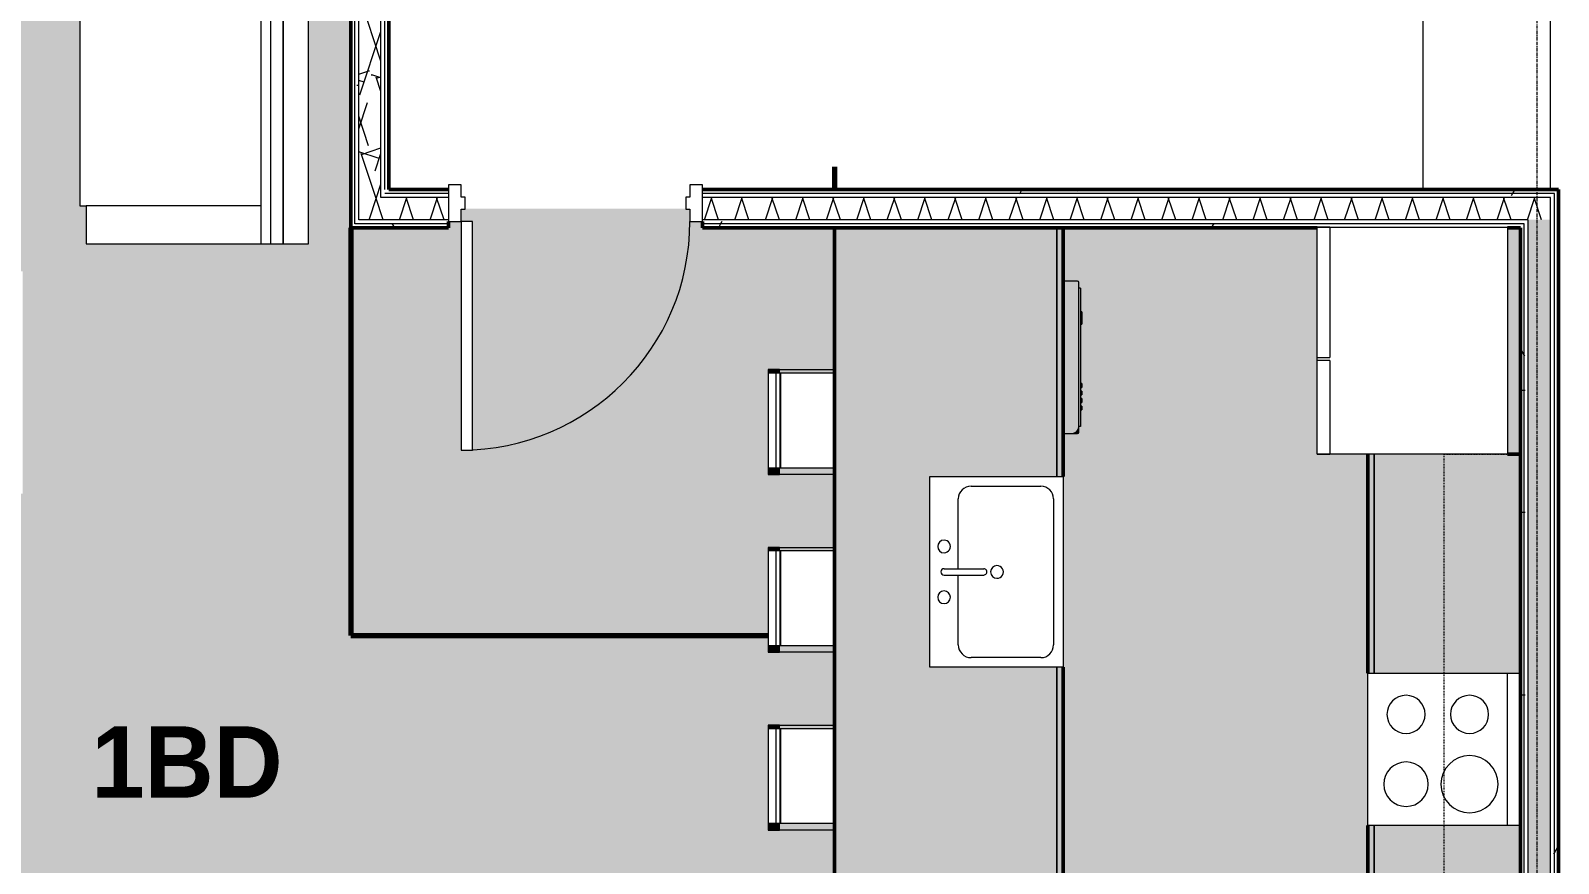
# Model space of a CAD drawing. Header units: inches. Extents: x -4294 to -464, y 9706 to 12475.
# Drawn here: x -3718.6 to -3478, y 11263.1 to 11394.2 of the extents above; entities that cross this region are included whole.
import ezdxf

# ---------------------------------------------------------------- set-up
doc = ezdxf.new("R2010")
doc.units = ezdxf.units.IN
doc.header["$MEASUREMENT"] = 0
doc.linetypes.add('Dash', pattern=[0.25, 0.125, -0.125])
doc.linetypes.add('Grid Line 1_2_', pattern=[0.875, 0.5, -0.125, 0.125, -0.125])
for name, color, linetype, lineweight in [('0-1', 7, 'Continuous', 5), ('0-2', 7, 'Continuous', 9), ('A-AREA-2', 210, 'Continuous', 70), ('A-AREA-IDEN', 2, 'Continuous', 9), ('A-AREA-PATT-6', 41, 'Continuous', 9), ('A-DOOR', 31, 'Continuous', 13), ('A-DOOR-7', 31, 'Continuous', 20), ('A-DOOR-8', 31, 'Continuous', 9), ('A-DOOR-FRAM', 31, 'Continuous', 20), ('A-FLOR-3', 130, 'Continuous', 13), ('A-WALL', 113, 'Continuous', 13), ('A-WALL-PATT-5', 111, 'Continuous', 9), ('I-FURN', 30, 'Continuous', 9), ('I-FURN-1', 7, 'Continuous', 9), ('I-FURN-2', 31, 'Continuous', 9), ('I-WALL-2', 2, 'Continuous', 50), ('P-SANR-FIXT-2', 7, 'Continuous', 9), ('Q-CASE-1', 53, 'Continuous', 9), ('Q-CASE-2', 250, 'Continuous', 50), ('Q-CASE-3', 7, 'Continuous', 9), ('Q-CASE-HDLN-1', 7, 'Dash', 9), ('Q-SPCQ-1', 7, 'Continuous', 9), ('Q-SPCQ-2', 8, 'Continuous', 9), ('S-GRID-1', 1, 'Grid Line 1_2_', 9)]:
    doc.layers.add(name, color=color, linetype=linetype, lineweight=lineweight)
doc.styles.add('Century Gothic_B', font='GOTHICB.TTF', dxfattribs={"height": 11.25})
pattern_1 = [(0, (0, 0), (38.4, 9.6), [1.584, -27.216, 1.584, -27.216, -153.6]), (0, (0, 0), (38.4, 9.6), [-57.6, 1.584, -56.016, 1.584, -27.216, -67.2]), (0, (0, 0), (38.4, 9.6), [-144, 1.584, -17.616, 1.584, -46.416]), (120, (14.4, 4.8), (-27.513844, 28.4553755), [1.584, -27.216, 1.584, -27.216, -153.6]), (120, (14.4, 4.8), (-27.513844, 28.4553755), [-57.6, 1.584, -56.016, 1.584, -27.216, -67.2]), (120, (14.4, 4.8), (-27.513844, 28.4553755), [-144, 1.584, -17.616, 1.584, -46.416]), (240, (19.2, 24), (-10.886156, -38.0553755), [1.584, -27.216, 1.584, -27.216, -153.6]), (240, (19.2, 24), (-10.886156, -38.0553755), [-57.6, 1.584, -56.016, 1.584, -27.216, -67.2]), (240, (19.2, 24), (-10.886156, -38.0553755), [-144, 1.584, -17.616, 1.584, -46.416])]
pattern_2 = [(161.57, (0.6, 0.6), (-4.80033747, -0.00041462), [0, -34.152, 3.792, 0]), (18.43, (-0.6, 0.6), (-4.80033747, 0.00041462), [0, -34.152, 3.792, 0]), (108.43, (0.6, 0.6), (2.39913218, -12.00105099), [11.382, -26.562]), (71.57, (-0.6, 0.6), (2.39913218, 12.00105099), [11.382, -26.562])]

# ---------------------------------------------------------------- blocks, each defined once
blk = doc.blocks.new('Refrigerator_-_Side-by-Side_6047 - 36_ X 30_-1372843-FLOOR PLAN - 2ND FLOOR')
at = {"layer": 'Q-SPCQ-1'}
for p, q in [((-17.88, 15.58), (17.87, 15.58)), ((-17.88, -14.42), (-17.88, 15.58)), ((-17.88, 15.58), (-3.13, 15.58)), ((-17.88, 15.58), (-17.88, 13.58)), ((-3.13, 13.58), (-3.13, 15.58)), ((-2.63, 15.58), (17.87, 15.58)), ((-2.63, 15.58), (-2.63, 13.58)), ((17.87, 15.58), (17.87, -14.42)), ((17.87, 13.58), (17.87, 15.58)), ((-3.13, 13.58), (-17.88, 13.58)), ((17.87, 13.58), (-2.63, 13.58)), ((17.87, -14.42), (-17.88, -14.42))]:
    blk.add_line(p, q, dxfattribs=at)
blk = doc.blocks.new('OD_CW_Base Cabinet - OD_CW_Base Cabinet-2252122-FLOOR PLAN - 2ND FLOOR')
at = {"layer": 'Q-CASE-1'}
h = blk.add_hatch(color=256, dxfattribs=at)
h.paths.add_polyline_path([(93.67, 18.64), (93.67, 24), (59.2, 24), (59.2, 1), (93.67, 1)], flags=0)
h.paths.add_polyline_path([(35.2, 24), (0.74, 24), (0.74, 1), (35.2, 1), (35.2, 22)], flags=0)
h = blk.add_hatch(color=256, dxfattribs=at)
h.paths.add_polyline_path([(93.67, 0), (93.67, 1), (59.2, 1), (59.2, 0)], flags=0)
h.paths.add_polyline_path([(35.2, 0), (35.2, 1), (0.74, 1), (0.74, 0), (2.83, 0)], flags=0)
at = {"layer": 'Q-CASE-2'}
for p, q in [((0.74, 24), (0.74, 22)), ((0.74, 0), (35.2, 0)), ((59.2, 0), (93.67, 0))]:
    blk.add_line(p, q, dxfattribs=at)
at = {"layer": 'Q-CASE-3'}
for p, q in [((0.74, 22), (0.74, 24)), ((0.74, 1), (35.2, 1)), ((35.2, 1), (0.74, 1)), ((35.2, 0), (0.74, 0)), ((59.2, 1), (93.67, 1)), ((93.67, 1), (59.2, 1)), ((93.67, 0), (59.2, 0))]:
    blk.add_line(p, q, dxfattribs=at)
blk = doc.blocks.new('Sink Kitchen-Single - 30_ x 21_-1372827-FLOOR PLAN - 2ND FLOOR')
at = {"layer": 'P-SANR-FIXT-2'}
for p, q in [((-14.38, 10.41), (15.62, 10.41)), ((-14.38, -10.59), (-14.38, 10.41)), ((15.62, 10.41), (15.62, -10.59)), ((-10.88, 8.91), (12.12, 8.91)), ((-12.88, -4.09), (-12.88, 6.91)), ((14.12, 6.91), (14.12, -4.09)), ((0.12, -8.34), (0.12, -2.09)), ((1.12, -8.34), (1.12, -2.09)), ((0.12, -6.09), (-10.88, -6.09)), ((12.12, -6.09), (1.12, -6.09)), ((15.62, -10.59), (-14.38, -10.59))]:
    blk.add_line(p, q, dxfattribs=at)
for centre, radius, start, end in [((-10.88, 6.91), 2, 90, 180), ((12.12, 6.91), 2, 360, 90), ((0.62, 0), 1, 360, 180), ((0.62, 0), 1, 180, 0), ((0.62, -2.09), 0.5, 360, 180), ((-10.88, -4.09), 2, 180, 270), ((12.12, -4.09), 2, 270, 0), ((-3.38, -8.34), 1, 360, 180), ((-3.38, -8.34), 1, 180, 0), ((0.62, -8.34), 0.5, 180, 0), ((4.62, -8.34), 1, 0, 180), ((4.62, -8.34), 1, 180, 0)]:
    blk.add_arc(centre, radius, start, end, dxfattribs=at)
blk = doc.blocks.new('OD_CW_Upper Cabinet - OD_CW_Upper Cabinet-2252152-FLOOR PLAN - 2ND FLOOR')
at = {"layer": 'Q-CASE-HDLN-1'}
for p, q in [((0.74, -24), (0.74, -12)), ((0.74, -12), (93.67, -12)), ((93.67, -12), (93.67, -24)), ((93.67, -24), (0.74, -24))]:
    blk.add_line(p, q, dxfattribs=at)
blk = doc.blocks.new('Dishwasher_15404 - 34_ counter-V54-FLOOR PLAN - 2ND FLOOR')
at = {"layer": 'Q-SPCQ-2'}
for points in [[(24.39, -24), (26.08, -23.96), (26.34, -23.86), (26.68, -23.53), (26.73, -23.46), (26.84, -23.21), (26.87, -22.91), (26.87, -0.2), (26.68, 0), (24.39, 0), (24.39, -22.69)], [(27.12, -22.91), (27.12, -1.09), (26.87, -1.09), (26.87, -22.91)], [(27.37, -5.81), (27.37, -4.86), (27.12, -4.86), (27.12, -5.81)], [(27.37, -6.76), (27.37, -5.81), (27.12, -5.81), (27.12, -6.76)], [(27.37, -16.74), (27.37, -16.15), (27.12, -16.15), (27.12, -16.74)], [(27.37, -17.92), (27.37, -17.33), (27.12, -17.33), (27.12, -17.92)], [(27.12, -19.1), (27.37, -19.1), (27.37, -18.51), (27.12, -18.51), (27.12, -18.96)], [(27.37, -20.28), (27.37, -19.69), (27.12, -19.69), (27.12, -20.28)], [(26.68, -24), (26.82, -23.94), (26.87, -23.69), (26.84, -23.21), (26.68, -23.53), (26.56, -23.69), (26.3, -23.87), (26.08, -23.96), (25.8, -24), (26.34, -24)]]:
    blk.add_hatch(color=256, dxfattribs=at).paths.add_polyline_path(points, flags=0)
at = {"layer": 'Q-SPCQ-1'}
for p, q in [((26.68, 0), (24.39, 0)), ((26.87, -22.93), (26.87, -0.2)), ((27.12, -1.09), (26.87, -1.09)), ((27.12, -1.09), (27.12, -22.91)), ((27.37, -4.82), (27.12, -4.82)), ((27.12, -6.79), (27.37, -6.79)), ((27.37, -4.86), (27.37, -5.81)), ((27.37, -5.81), (27.37, -6.76)), ((27.37, -16.15), (27.12, -16.15)), ((27.12, -16.74), (27.37, -16.74)), ((27.37, -16.15), (27.37, -16.74)), ((27.37, -17.33), (27.12, -17.33)), ((27.12, -17.92), (27.37, -17.92)), ((27.37, -18.51), (27.12, -18.51)), ((27.12, -19.1), (27.37, -19.1)), ((27.37, -17.33), (27.37, -17.92)), ((27.37, -18.51), (27.37, -19.1)), ((27.37, -19.69), (27.12, -19.69)), ((27.12, -20.28), (27.37, -20.28)), ((27.37, -19.69), (27.37, -20.28)), ((24.39, -24), (25.8, -24)), ((25.8, -24), (26.68, -24)), ((27.12, -22.91), (26.87, -22.91)), ((26.87, -23.8), (26.87, -22.93))]:
    blk.add_line(p, q, dxfattribs=at)
for centre, radius, start, end in [((26.68, -0.2), 0.197, 360, 90), ((26.68, -0.2), 0.197, 0, 90), ((25.8, -22.93), 1.07, 270, 0), ((26.68, -23.8), 0.197, 270, 0)]:
    blk.add_arc(centre, radius, start, end, dxfattribs=at)
blk = doc.blocks.new('Bar_Stool_6722_1_ - Bar_Stool_6722_1_-V55-FLOOR PLAN - 2ND FLOOR')
at = {"layer": 'I-FURN-2'}
for points in [[(0, -0.98), (1, -0.94), (1, 0), (0, 0), (0, -0.94)], [(16, 0), (16, -0.98), (16.5, -0.94), (16.5, 0)], [(0, -1.24), (0, -1.78), (1, -1.73), (1, -0.98), (0, -0.98)], [(0, -2.03), (0, -10.45), (1, -10.45), (1, -1.78), (0, -1.78)], [(16, -0.98), (16, -1.78), (16.5, -1.73), (16.5, -0.98)], [(16, -1.78), (16, -10.45), (16.5, -10.45), (16.5, -1.78)]]:
    blk.add_hatch(color=256, dxfattribs=at).paths.add_polyline_path(points, flags=0)
at = {"layer": 'I-FURN-1'}
for p, q in [((1, 0), (0, 0)), ((0, 0), (0, -0.98)), ((0, -0.98), (1, -0.98)), ((0, -0.98), (0, -1.78)), ((0, -1.78), (1, -1.78)), ((0, -10.45), (0, -1.78)), ((1, -1.24), (1, 0)), ((16, 0), (1, 0)), ((1, -1.91), (1, -1.24)), ((16, -1.24), (1, -1.24)), ((1, -1.91), (16, -1.91)), ((1, -2.03), (1, -1.91)), ((1, -10.45), (1, -2.03)), ((1, -2.03), (16, -2.03)), ((16.5, 0), (16, 0)), ((16, 0), (16, -1.24)), ((16, -0.98), (16.5, -0.98)), ((16, -1.24), (16, -1.91)), ((16, -1.78), (16.5, -1.78)), ((16, -1.91), (16, -2.03)), ((16, -2.03), (16, -10.45)), ((16.5, -0.98), (16.5, 0)), ((16.5, -1.78), (16.5, -0.98)), ((16.5, -1.78), (16.5, -10.45))]:
    blk.add_line(p, q, dxfattribs=at)
blk = doc.blocks.new('OD_CW_Base Cabinet - OD_CW_Base Cabinet-1913094-FLOOR PLAN - 2ND FLOOR')
at = {"layer": 'Q-CASE-1'}
h = blk.add_hatch(color=256, dxfattribs=at)
h.paths.add_polyline_path([(109.11, 11), (109.11, 12), (69.92, 12), (69.92, 11), (80, 11)], flags=0)
h.paths.add_polyline_path([(39.92, 12), (0.74, 12), (0.74, 11), (39.92, 11)], flags=0)
blk.add_hatch(color=256, dxfattribs=at).paths.add_polyline_path([(109.11, -24), (109.11, 11), (69.92, 11), (69.92, -9), (39.92, -9), (39.92, 11), (0.74, 11), (0.74, -24), (80, -24)], flags=0)
at = {"layer": 'Q-CASE-2'}
for p, q in [((0.74, 12), (39.92, 12)), ((69.92, 12), (109.11, 12)), ((109.11, 12), (109.11, -24)), ((109.11, -24), (0.74, -24))]:
    blk.add_line(p, q, dxfattribs=at)
at = {"layer": 'Q-CASE-3'}
for p, q in [((0.74, 12), (39.92, 12)), ((39.92, 11), (0.74, 11)), ((0.74, 11), (39.92, 11)), ((69.92, 12), (109.11, 12)), ((109.11, 11), (69.92, 11)), ((69.92, 11), (109.11, 11)), ((109.11, 12), (109.11, 11)), ((109.11, 11), (109.11, -24)), ((109.11, -24), (0.74, -24))]:
    blk.add_line(p, q, dxfattribs=at)
blk = doc.blocks.new('Range - 24_ x 24_-V29-FLOOR PLAN - 2ND FLOOR')
at = {"layer": 'Q-SPCQ-1'}
for p, q in [((0, 0), (24, 0)), ((0, -24), (0, 0)), ((24, 0), (24, -24)), ((0, -22), (24, -22))]:
    blk.add_line(p, q, dxfattribs=at)
for centre, radius, start, end in [((6.5, -6), 3.5, 360, 180), ((17.5, -6), 3, 360, 180), ((6.5, -6), 3.5, 180, 0), ((17.5, -6), 3, 180, 0), ((6.5, -16), 4.5, 360, 180), ((17.5, -16), 3, 360, 180), ((6.5, -16), 4.5, 180, 0), ((17.5, -16), 3, 180, 0)]:
    blk.add_arc(centre, radius, start, end, dxfattribs=at)
blk = doc.blocks.new('Couch-Both_Arms-Generic - 2-1352635-FLOOR PLAN - 2ND FLOOR')
at = {"layer": 'I-FURN'}
for p, q in [((-24, 13.5), (24, 13.5)), ((24, 13.5), (-24, 13.5)), ((-24, 13.5), (-24, 10)), ((24, 10), (24, 13.5)), ((-24, 11.5), (24, 11.5)), ((-24, 10), (-24, -17.5)), ((-24, 10), (24, 10)), ((-18, -17.5), (-18, 10)), ((18, 10), (18, -17.5)), ((24, -17.5), (24, 10)), ((-24, -17.5), (-18, -17.5)), ((-18, -17.5), (-18, -18.5)), ((-18, -18.5), (18, -18.5)), ((18, -18.5), (18, -17.5)), ((18, -17.5), (24, -17.5))]:
    blk.add_line(p, q, dxfattribs=at)
at = {"layer": 'I-FURN-1'}
for p, q in [((24, 17.5), (-24, 17.5)), ((-24, 17.5), (-24, 13.5)), ((24, 13.5), (24, 17.5))]:
    blk.add_line(p, q, dxfattribs=at)
blk = doc.blocks.new('CTR - 1st Phase - Unit Layouts_rvt-1-FLOOR PLAN - 2ND FLOOR')
at = {"layer": 'A-AREA-2'}
for p, q in [((-3591.97, 11372.79), (-3591.97, 11369.19)), ((-3668.12, 11363.19), (-3668.12, 11298.99)), ((-3668.12, 11298.99), (-3602.42, 11298.99))]:
    blk.add_line(p, q, dxfattribs=at)
at = {"layer": '0-2'}
for name, p, rotation in [('Couch-Both_Arms-Generic - 2-1352635-FLOOR PLAN - 2ND FLOOR', (-3692.29, 11384.66), 269.999999999964), ('OD_CW_Base Cabinet - OD_CW_Base Cabinet-1913094-FLOOR PLAN - 2ND FLOOR', (-3567.97, 11363.93), 269.9999999999998), ('Refrigerator_-_Side-by-Side_6047 - 36_ X 30_-1372843-FLOOR PLAN - 2ND FLOOR', (-3500.4, 11345.41), 90.0000000000031), ('Bar_Stool_6722_1_ - Bar_Stool_6722_1_-V55-FLOOR PLAN - 2ND FLOOR', (-3602.42, 11324.36), 90.00000000000932), ('OD_CW_Base Cabinet - OD_CW_Base Cabinet-2252122-FLOOR PLAN - 2ND FLOOR', (-3507.97, 11328.28), 270.0000000000008), ('OD_CW_Upper Cabinet - OD_CW_Upper Cabinet-2252152-FLOOR PLAN - 2ND FLOOR', (-3507.97, 11233.87), 90.00000000000391), ('Sink Kitchen-Single - 30_ x 21_-1372827-FLOOR PLAN - 2ND FLOOR', (-3566.38, 11309.62), 270.0000000000028), ('Bar_Stool_6722_1_ - Bar_Stool_6722_1_-V55-FLOOR PLAN - 2ND FLOOR', (-3602.42, 11296.36), 90.00000000000932), ('Range - 24_ x 24_-V29-FLOOR PLAN - 2ND FLOOR', (-3507.97, 11269.07), 89.99999999999402), ('Bar_Stool_6722_1_ - Bar_Stool_6722_1_-V55-FLOOR PLAN - 2ND FLOOR', (-3602.42, 11268.36), 90.00000000000932)]:
    blk.add_blockref(name, p, dxfattribs=dict(at, rotation=rotation))
blk.add_blockref('Dishwasher_15404 - 34_ counter-V54-FLOOR PLAN - 2ND FLOOR', (-3580.37, 11354.79), dxfattribs=at)
blk = doc.blocks.new('CTR - 1st Phase - Shell_rvt-1-FLOOR PLAN - 2ND FLOOR')
at = {"layer": 'A-FLOR-3'}
for p, q in [((-3479.22, 11369.19), (-3479.22, 11426.99)), ((-3499.32, 11422.61), (-3499.32, 11369.19))]:
    blk.add_line(p, q, dxfattribs=at)
at = {"layer": 'S-GRID-1'}
blk.add_line((-3481.32, 9836.18), (-3481.32, 12413.74), dxfattribs=at)
blk = doc.blocks.new('HOLLOW METAL - UNIT DOOR-1759144-FLOOR PLAN - 2ND FLOOR')
at = {"layer": 'A-DOOR-7'}
for p, q in [((18, 38.25), (16.25, 38.25)), ((16.25, 38.25), (16.25, 2.25)), ((18, 2.25), (18, 38.25)), ((16.25, 2.25), (18, 2.25))]:
    blk.add_line(p, q, dxfattribs=at)
at = {"layer": 'A-DOOR-8'}
blk.add_arc((18, 2.25), 36, 90, 180, dxfattribs=at)
at = {"layer": 'A-DOOR-FRAM'}
for p, q in [((-18, 2.25), (-20, 2.25)), ((-20, 2.25), (-20, -3.5)), ((-18, 0.3125), (-18, 2.25)), ((-17.375, 0.3125), (-18, 0.3125)), ((-17.375, -1.5625), (-17.375, 0.3125)), ((18, 0.3125), (17.375, 0.3125)), ((17.375, 0.3125), (17.375, -1.5625)), ((18, 2.25), (18, 0.3125)), ((20, 2.25), (18, 2.25)), ((20, -3.5), (20, 2.25)), ((-18, -3.5), (-18, -1.5625)), ((-18, -1.5625), (-17.375, -1.5625)), ((17.375, -1.5625), (18, -1.5625)), ((18, -1.5625), (18, -3.5)), ((-20, -3.5), (-18, -3.5)), ((18, -3.5), (20, -3.5))]:
    blk.add_line(p, q, dxfattribs=at)

msp = doc.modelspace()

# ---------------------------------------------------------------- hatches: boundary and pattern name
at = {"layer": 'A-AREA-PATT-6'}
h = msp.add_hatch(color=256, dxfattribs=at)
h.paths.add_polyline_path([(-3650.7237, 11364.1894), (-3648.9737, 11364.1894), (-3648.9737, 11328.1894), (-3650.7237, 11328.1894), (-3650.7237, 11363.8144)], flags=0)
h.paths.add_polyline_path([(-3509.3487, 11129.1894), (-3483.9737, 11129.1894), (-3483.9737, 11151.7003), (-3515.2237, 11151.7003), (-3515.2237, 11151.3253), (-3519.9737, 11151.3253), (-3519.9737, 11156.4503), (-3483.9737, 11156.4503), (-3483.9737, 11192.4503), (-3609.7237, 11192.4503), (-3609.7237, 11197.2003), (-3521.1237, 11197.2003), (-3521.1237, 11199.2317), (-3516.3737, 11199.2317), (-3516.3737, 11197.2003), (-3483.9737, 11197.2003), (-3483.9737, 11229.8567), (-3516.3737, 11229.8567), (-3516.3737, 11229.2317), (-3521.1237, 11229.2317), (-3521.1237, 11234.6067), (-3507.9737, 11234.6067), (-3507.9737, 11327.5394), (-3515.9737, 11327.5394), (-3515.9737, 11363.1894), (-3555.9737, 11363.1894), (-3555.9737, 11354.7862), (-3553.6895, 11354.7862), (-3553.4927, 11354.5893), (-3553.4927, 11353.6932), (-3553.2427, 11353.6932), (-3553.2427, 11349.9286), (-3552.9927, 11349.9286), (-3552.9927, 11348.0272), (-3553.2427, 11348.0272), (-3553.2427, 11338.6361), (-3552.9927, 11338.6361), (-3552.9927, 11338.0456), (-3553.2427, 11338.0456), (-3553.2427, 11337.455), (-3552.9927, 11337.455), (-3552.9927, 11336.8645), (-3553.2427, 11336.8645), (-3553.2427, 11336.2739), (-3552.9927, 11336.2739), (-3552.9927, 11335.6834), (-3553.2427, 11335.6834), (-3553.2427, 11335.0928), (-3552.9927, 11335.0928), (-3552.9927, 11334.5023), (-3553.2427, 11334.5023), (-3553.2427, 11331.8791), (-3553.4927, 11331.858), (-3553.5147, 11330.9298), (-3553.5503, 11330.8438), (-3553.6895, 11330.7862), (-3555.9737, 11330.7862), (-3555.9737, 11254.815), (-3591.9737, 11254.815), (-3591.9737, 11268.358), (-3602.4216, 11268.358), (-3602.4216, 11284.858), (-3591.9737, 11284.858), (-3591.9737, 11296.358), (-3602.4216, 11296.358), (-3602.4216, 11312.858), (-3591.9737, 11312.858), (-3591.9737, 11324.358), (-3602.4216, 11324.358), (-3602.4216, 11340.858), (-3591.9737, 11340.858), (-3591.9737, 11363.1894), (-3612.7237, 11363.1894), (-3612.7237, 11364.1894), (-3614.7237, 11364.1894), (-3614.7237, 11366.1269), (-3615.3487, 11366.1269), (-3615.3487, 11366.1894), (-3650.0987, 11366.1894), (-3650.0987, 11366.1269), (-3650.7237, 11366.1269), (-3650.7237, 11364.1894), (-3652.7237, 11364.1894), (-3652.7237, 11363.1894), (-3668.1237, 11363.1894), (-3668.1237, 11422.6144), (-3819.3237, 11422.6144), (-3823.3237, 11424.7644), (-3851.8487, 11424.7644), (-3851.8487, 11249.9394), (-3723.9646, 11249.9394), (-3723.9646, 11245.1894), (-3821.5737, 11245.1894), (-3821.5737, 11237.5647), (-3826.3237, 11237.5647), (-3826.3237, 11245.1894), (-3851.8487, 11245.1894), (-3851.8487, 11236.3147), (-3828.2237, 11236.3147), (-3828.2237, 11235.3019), (-3827.7237, 11235.2645), (-3827.7237, 11234.5775), (-3828.2237, 11234.5775), (-3828.2237, 11218.3062), (-3827.7237, 11218.2812), (-3827.7237, 11217.8232), (-3828.2237, 11217.8232), (-3828.2237, 11208.3147), (-3851.8487, 11208.3147), (-3851.8487, 11206.2671), (-3826.3237, 11206.2671), (-3826.3237, 11207.5647), (-3821.5737, 11207.5647), (-3821.5737, 11201.5171), (-3851.8487, 11201.5171), (-3851.8487, 11129.1894), (-3795.9646, 11129.1894), (-3795.9646, 11209.1894), (-3717.9646, 11209.1894), (-3717.9646, 11129.1894), (-3653.2146, 11129.1894), (-3653.2146, 11130.9394), (-3648.4646, 11130.9394), (-3648.4646, 11129.1894), (-3612.3737, 11129.1894), (-3612.3737, 11153.1894), (-3553.9737, 11153.1894), (-3553.9737, 11129.1894), (-3545.95, 11129.1894), (-3545.95, 11136.9156), (-3545.823, 11137.88), (-3545.4507, 11138.7787), (-3544.8586, 11139.5505), (-3544.0868, 11140.1426), (-3543.1882, 11140.5149), (-3542.1474, 11140.6418), (-3540.8354, 11140.6418), (-3541.1831, 11143.6656), (-3542.3749, 11144.6656), (-3542.9416, 11145.6656), (-3543.2994, 11147.1751), (-3543.3866, 11147.6694), (-3543.4737, 11148.6656), (-3543.2994, 11150.658), (-3542.7615, 11152.6656), (-3542.0335, 11154.6656), (-3541.1009, 11156.6656), (-3539.7135, 11158.6656), (-3538.7135, 11159.6656), (-3537.8475, 11160.1656), (-3536.4737, 11160.6656), (-3535.4737, 11160.6656), (-3534.1, 11160.1656), (-3533.234, 11159.6656), (-3532.234, 11158.6656), (-3530.8465, 11156.6656), (-3529.6991, 11154.0753), (-3529.186, 11152.6656), (-3528.648, 11150.658), (-3528.4737, 11148.6656), (-3528.648, 11147.1751), (-3528.7379, 11146.6656), (-3529.0058, 11145.6656), (-3529.5726, 11144.6656), (-3530.7644, 11143.6656), (-3531.1121, 11140.6418), (-3529.7237, 11140.6418), (-3528.7593, 11140.5149), (-3527.8606, 11140.1426), (-3527.0889, 11139.5505), (-3526.4239, 11138.6029), (-3526.1245, 11137.88), (-3525.9975, 11136.9156), (-3525.9975, 11129.1894), (-3519.9737, 11129.1894), (-3519.9737, 11131.3253), (-3515.2237, 11131.3253), (-3515.2237, 11129.1894)], flags=0)
h.paths.add_polyline_path([(-3716.0328, 11129.6894), (-3716.0328, 11147.6894), (-3698.0328, 11147.6894), (-3698.0328, 11129.6894), (-3709.9242, 11129.6894)], flags=0)
h.paths.add_polyline_path([(-3817.9646, 11129.6894), (-3817.9646, 11147.6894), (-3799.9646, 11147.6894), (-3799.9646, 11129.6894)], flags=0)
h.paths.add_polyline_path([(-3648.4646, 11164.9394), (-3649.3396, 11164.9394), (-3649.3396, 11200.9394), (-3652.3396, 11200.9394), (-3652.3396, 11164.9394), (-3653.2146, 11164.9394), (-3653.2146, 11171.1894), (-3681.9646, 11171.1894), (-3681.9646, 11191.858), (-3682.7146, 11191.858), (-3682.7146, 11194.358), (-3681.9646, 11194.358), (-3681.9646, 11216.608), (-3680.5896, 11216.608), (-3680.5896, 11236.608), (-3681.9646, 11236.608), (-3681.9646, 11236.858), (-3682.7146, 11236.858), (-3682.7146, 11239.358), (-3681.9646, 11239.358), (-3681.9646, 11245.1894), (-3687.9646, 11245.1894), (-3687.9646, 11249.9394), (-3648.4646, 11249.9394), (-3648.4646, 11197.2003), (-3645.7237, 11197.2003), (-3645.7237, 11192.4503), (-3648.4646, 11192.4503), (-3648.4646, 11170.4273)], flags=0)
h.paths.add_polyline_path([(-3677.2146, 11175.9394), (-3653.2146, 11175.9394), (-3653.2146, 11245.1894), (-3677.2146, 11245.1894), (-3677.2146, 11239.358), (-3676.4646, 11239.358), (-3676.4646, 11236.858), (-3677.2146, 11236.858), (-3677.2146, 11236.608), (-3679.2146, 11236.608), (-3679.2146, 11214.608), (-3680.5896, 11214.608), (-3680.5896, 11194.608), (-3677.2146, 11194.608), (-3677.2146, 11194.358), (-3676.4646, 11194.358), (-3676.4646, 11191.858), (-3677.2146, 11191.858)], flags=0)
h.paths.add_polyline_path([(-3504.8531, 11200.3253), (-3511.7487, 11200.3253), (-3511.7487, 11225.3253), (-3485.7487, 11225.3253), (-3485.7487, 11200.3253), (-3492.2487, 11200.3253)], flags=0)
h.paths.add_polyline_path([(-3764.6022, 11321.3394), (-3803.787, 11321.3394), (-3803.787, 11356.3394), (-3797.787, 11356.3394), (-3797.787, 11357.3394), (-3725.787, 11357.3394), (-3725.787, 11356.3394), (-3719.787, 11356.3394), (-3719.787, 11321.3394), (-3742.2682, 11321.3394)], flags=0)
h.paths.add_polyline_path([(-3484.4514, 11327.5394), (-3483.9737, 11327.5394), (-3483.9737, 11363.1894), (-3485.9737, 11363.1624), (-3485.9737, 11327.5394)], flags=0)
h.paths.add_polyline_path([(-3682.287, 11360.6644), (-3709.787, 11360.6644), (-3709.787, 11366.6644), (-3710.787, 11366.6644), (-3710.787, 11402.6644), (-3709.787, 11402.6644), (-3709.787, 11408.6644), (-3674.787, 11408.6644), (-3674.787, 11360.6644), (-3678.787, 11360.6644)], flags=0)
h.paths.add_polyline_path([(-3848.787, 11360.6644), (-3848.787, 11408.6644), (-3813.787, 11408.6644), (-3813.787, 11402.6644), (-3812.787, 11402.6644), (-3812.787, 11366.6644), (-3813.787, 11366.6644), (-3813.787, 11360.6644), (-3844.787, 11360.6644)], flags=0)
h.paths.add_polyline_path([(-3738.6193, 11405.5826), (-3740.2767, 11405.6144), (-3740.2767, 11409.6144), (-3776.2767, 11409.6144), (-3776.2767, 11405.6144), (-3794.2767, 11405.6144), (-3794.2767, 11421.7394), (-3722.2767, 11421.7394), (-3722.2767, 11405.6144), (-3738.6193, 11405.6144)], flags=0)
at = {"layer": 'A-WALL-PATT-5'}
h = msp.add_hatch(dxfattribs=at)
h.set_pattern_fill('FP_4', color=256, style=0, pattern_type=2)
h.set_pattern_definition(pattern_2)
h.paths.add_polyline_path([(-3663.3737, 11367.9394), (-3663.3737, 11426.7394), (-3666.8737, 11426.7394), (-3666.8737, 11367.9394)], flags=0)
h = msp.add_hatch(dxfattribs=at)
h.set_pattern_fill('FP_1', color=256, style=0, pattern_type=2)
h.set_pattern_definition(pattern_1)
h.paths.add_polyline_path([(-3667.4987, 11364.4394), (-3666.8737, 11364.4394), (-3666.9147, 11423.2394), (-3667.4987, 11423.2394), (-3667.4987, 11364.467)], flags=0)
h = msp.add_hatch(dxfattribs=at)
h.set_pattern_fill('FP_1', color=256, style=0, pattern_type=2)
h.set_pattern_definition(pattern_1)
h.paths.add_polyline_path([(-3667.4987, 11363.8144), (-3667.4987, 11422.6144), (-3668.1237, 11422.6144), (-3668.1237, 11363.8144), (-3667.6103, 11363.8144)], flags=0)
h = msp.add_hatch(dxfattribs=at)
h.set_pattern_fill('FP_4', color=256, style=0, pattern_type=2)
h.set_pattern_definition(pattern_2)
h.paths.add_polyline_path([(-3482.7237, 11364.4394), (-3479.2237, 11364.4394), (-3479.2237, 11367.9394), (-3612.7237, 11367.9394), (-3612.7237, 11364.4394), (-3483.9737, 11364.4394)], flags=0)
h.paths.add_polyline_path([(-3652.7237, 11364.4394), (-3652.7237, 11367.9394), (-3666.8737, 11367.9394), (-3666.8737, 11364.4394)], flags=0)
h = msp.add_hatch(dxfattribs=at)
h.set_pattern_fill('FP_1', color=256, style=0, pattern_type=2)
h.set_pattern_definition(pattern_1)
h.paths.add_polyline_path([(-3663.3737, 11367.9394), (-3652.7237, 11367.9394), (-3652.7237, 11368.5644), (-3663.3737, 11368.5644)], flags=0)
h.paths.add_polyline_path([(-3499.3237, 11367.9394), (-3478.5987, 11367.9394), (-3478.5987, 11368.5644), (-3612.7237, 11368.5644), (-3612.7237, 11367.9394), (-3504.8531, 11367.9394)], flags=0)
h = msp.add_hatch(dxfattribs=at)
h.set_pattern_fill('FP_1', color=256, style=0, pattern_type=2)
h.set_pattern_definition(pattern_1)
h.paths.add_polyline_path([(-3479.6209, 11368.5644), (-3477.9737, 11368.5644), (-3477.9737, 11369.1894), (-3612.7237, 11369.1894), (-3612.7237, 11368.5644), (-3482.2949, 11368.5644)], flags=0)
h.paths.add_polyline_path([(-3652.7237, 11368.5644), (-3652.7237, 11369.1894), (-3662.7487, 11369.1894), (-3662.7487, 11368.5644), (-3662.1237, 11368.5644)], flags=0)
h = msp.add_hatch(dxfattribs=at)
h.set_pattern_fill('FP_1', color=256, style=0, pattern_type=2)
h.set_pattern_definition(pattern_1)
h.paths.add_polyline_path([(-3479.2018, 11027.8144), (-3478.5987, 11027.8144), (-3478.5987, 11367.9394), (-3479.2237, 11367.9394), (-3479.2237, 11027.8144)], flags=0)
h = msp.add_hatch(dxfattribs=at)
h.set_pattern_fill('FP_1', color=256, style=0, pattern_type=2)
h.set_pattern_definition(pattern_1)
h.paths.add_polyline_path([(-3477.9737, 11027.1894), (-3477.9737, 11368.5644), (-3478.5987, 11368.5644), (-3478.5987, 11027.1894)], flags=0)
h = msp.add_hatch(dxfattribs=at)
h.set_pattern_fill('FP_1', color=256, style=0, pattern_type=2)
h.set_pattern_definition(pattern_1)
h.paths.add_polyline_path([(-3483.9737, 11363.1894), (-3483.3487, 11363.1894), (-3483.3487, 11363.8144), (-3612.7237, 11363.8144), (-3612.7237, 11363.1894), (-3515.9737, 11363.1894), (-3515.9737, 11363.2894), (-3485.9737, 11363.2894), (-3485.9737, 11363.1894)], flags=0)
h.paths.add_polyline_path([(-3663.3737, 11363.1894), (-3652.7237, 11363.1894), (-3652.7237, 11363.8144), (-3668.1237, 11363.8144), (-3668.1237, 11363.1894), (-3666.8737, 11363.1894)], flags=0)
h = msp.add_hatch(dxfattribs=at)
h.set_pattern_fill('FP_1', color=256, style=0, pattern_type=2)
h.set_pattern_definition(pattern_1)
h.paths.add_polyline_path([(-3559.982, 11363.8144), (-3482.7237, 11363.8144), (-3482.7237, 11364.4394), (-3612.7237, 11364.4394), (-3612.7237, 11363.8144), (-3587.5465, 11363.8144)], flags=0)
h.paths.add_polyline_path([(-3653.1108, 11363.8144), (-3652.7237, 11363.8144), (-3652.7237, 11364.4394), (-3667.4987, 11364.4394), (-3667.4987, 11363.8144), (-3663.3737, 11363.8144)], flags=0)
h = msp.add_hatch(dxfattribs=at)
h.set_pattern_fill('FP_1', color=256, style=0, pattern_type=2)
h.set_pattern_definition(pattern_1)
h.paths.add_polyline_path([(-3483.3487, 11032.5644), (-3483.3487, 11123.8144), (-3483.9737, 11123.8144), (-3483.9737, 11032.5644)], flags=0)
h.paths.add_polyline_path([(-3483.9737, 11128.5644), (-3483.3487, 11128.5655), (-3483.3487, 11193.0753), (-3483.9737, 11193.0753), (-3483.9737, 11129.1894)], flags=0)
h.paths.add_polyline_path([(-3483.3487, 11193.1332), (-3483.3487, 11363.1894), (-3483.9737, 11363.1894), (-3483.9737, 11193.1911), (-3483.8028, 11193.1753)], flags=0)
h = msp.add_hatch(dxfattribs=at)
h.set_pattern_fill('FP_1', color=256, style=0, pattern_type=2)
h.set_pattern_definition(pattern_1)
h.paths.add_polyline_path([(-3483.3444, 11031.9394), (-3482.7237, 11031.9394), (-3482.7237, 11124.4394), (-3483.3487, 11124.4394), (-3483.3487, 11031.9394)], flags=0)
h.paths.add_polyline_path([(-3482.7237, 11193.0753), (-3482.7237, 11363.8144), (-3483.3487, 11363.8144), (-3483.3487, 11193.1332), (-3483.1768, 11193.1173)], flags=0)
h.paths.add_polyline_path([(-3482.7237, 11127.9394), (-3482.7237, 11193.0753), (-3483.3487, 11193.0753), (-3483.3487, 11127.9394), (-3482.8513, 11127.9394)], flags=0)
h = msp.add_hatch(dxfattribs=at)
h.set_pattern_fill('FP_4', color=256, style=0, pattern_type=2)
h.set_pattern_definition(pattern_2)
h.paths.add_polyline_path([(-3482.6999, 11028.4394), (-3479.2237, 11028.4394), (-3479.2237, 11364.4394), (-3482.7237, 11364.4394), (-3482.7237, 11028.4394)], flags=0)

# ---------------------------------------------------------------- linework, layer by layer
at = {"layer": 'A-WALL'}
for p, q in [((-3666.8737, 11364.4394), (-3666.8737, 11426.7394)), ((-3663.3737, 11367.9394), (-3663.3737, 11426.7394)), ((-3667.4987, 11363.8144), (-3667.4987, 11423.2394)), ((-3662.7487, 11369.1894), (-3662.7487, 11423.2394)), ((-3652.7237, 11367.9394), (-3663.3737, 11367.9394)), ((-3652.7237, 11368.5644), (-3662.7487, 11368.5644)), ((-3478.5987, 11368.5644), (-3612.7237, 11368.5644)), ((-3479.2237, 11367.9394), (-3612.7237, 11367.9394)), ((-3479.2237, 11028.4394), (-3479.2237, 11367.9394)), ((-3478.5987, 11027.8144), (-3478.5987, 11368.5644)), ((-3652.7237, 11363.8144), (-3667.4987, 11363.8144)), ((-3652.7237, 11364.4394), (-3666.8737, 11364.4394)), ((-3482.7237, 11364.4394), (-3612.7237, 11364.4394)), ((-3483.3487, 11363.8144), (-3612.7237, 11363.8144)), ((-3483.3487, 11128.5644), (-3483.3487, 11363.8144)), ((-3482.7237, 11127.9394), (-3482.7237, 11364.4394))]:
    msp.add_line(p, q, dxfattribs=at)
at = {"layer": 'I-WALL-2'}
for p, q in [((-3668.1237, 11422.6144), (-3668.1237, 11363.1894)), ((-3662.1237, 11369.1894), (-3662.1237, 11422.6144)), ((-3652.7237, 11369.1894), (-3662.1237, 11369.1894)), ((-3477.9737, 11369.1894), (-3612.7237, 11369.1894)), ((-3477.9737, 11027.1894), (-3477.9737, 11369.1894)), ((-3668.1237, 11363.1894), (-3652.7237, 11363.1894)), ((-3652.7237, 11363.1894), (-3652.7237, 11364.1894)), ((-3612.7237, 11364.1894), (-3612.7237, 11363.1894)), ((-3612.7237, 11363.1894), (-3515.9737, 11363.1894)), ((-3485.9737, 11363.1894), (-3483.9737, 11363.1894)), ((-3483.9737, 11363.1894), (-3483.9737, 11129.1894))]:
    msp.add_line(p, q, dxfattribs=at)

# ---------------------------------------------------------------- block references
at = {"layer": '0-1'}
for name in ['CTR - 1st Phase - Shell_rvt-1-FLOOR PLAN - 2ND FLOOR', 'CTR - 1st Phase - Unit Layouts_rvt-1-FLOOR PLAN - 2ND FLOOR']:
    msp.add_blockref(name, (0, 0), dxfattribs=at)
at = {"layer": 'A-DOOR', "rotation": 180}
msp.add_blockref('HOLLOW METAL - UNIT DOOR-1759144-FLOOR PLAN - 2ND FLOOR', (-3632.7237, 11366.4394), dxfattribs=at)

# ---------------------------------------------------------------- texts
at = {"layer": 'A-AREA-IDEN', "insert": (-3708.9638, 11284.6924), "char_height": 11.25, "width": 35.98125, "attachment_point": 1, "style": 'Century Gothic_B'}
msp.add_mtext('1BD', dxfattribs=at)

doc.saveas('drawing.dxf')
